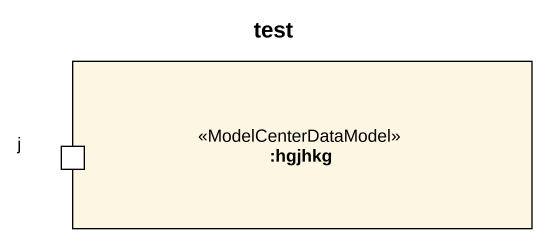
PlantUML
@startuml
title test
rectangle ":hgjhkg" as hgjhkg <<ModelCenterDataModel>> {
  port j
}
@enduml
